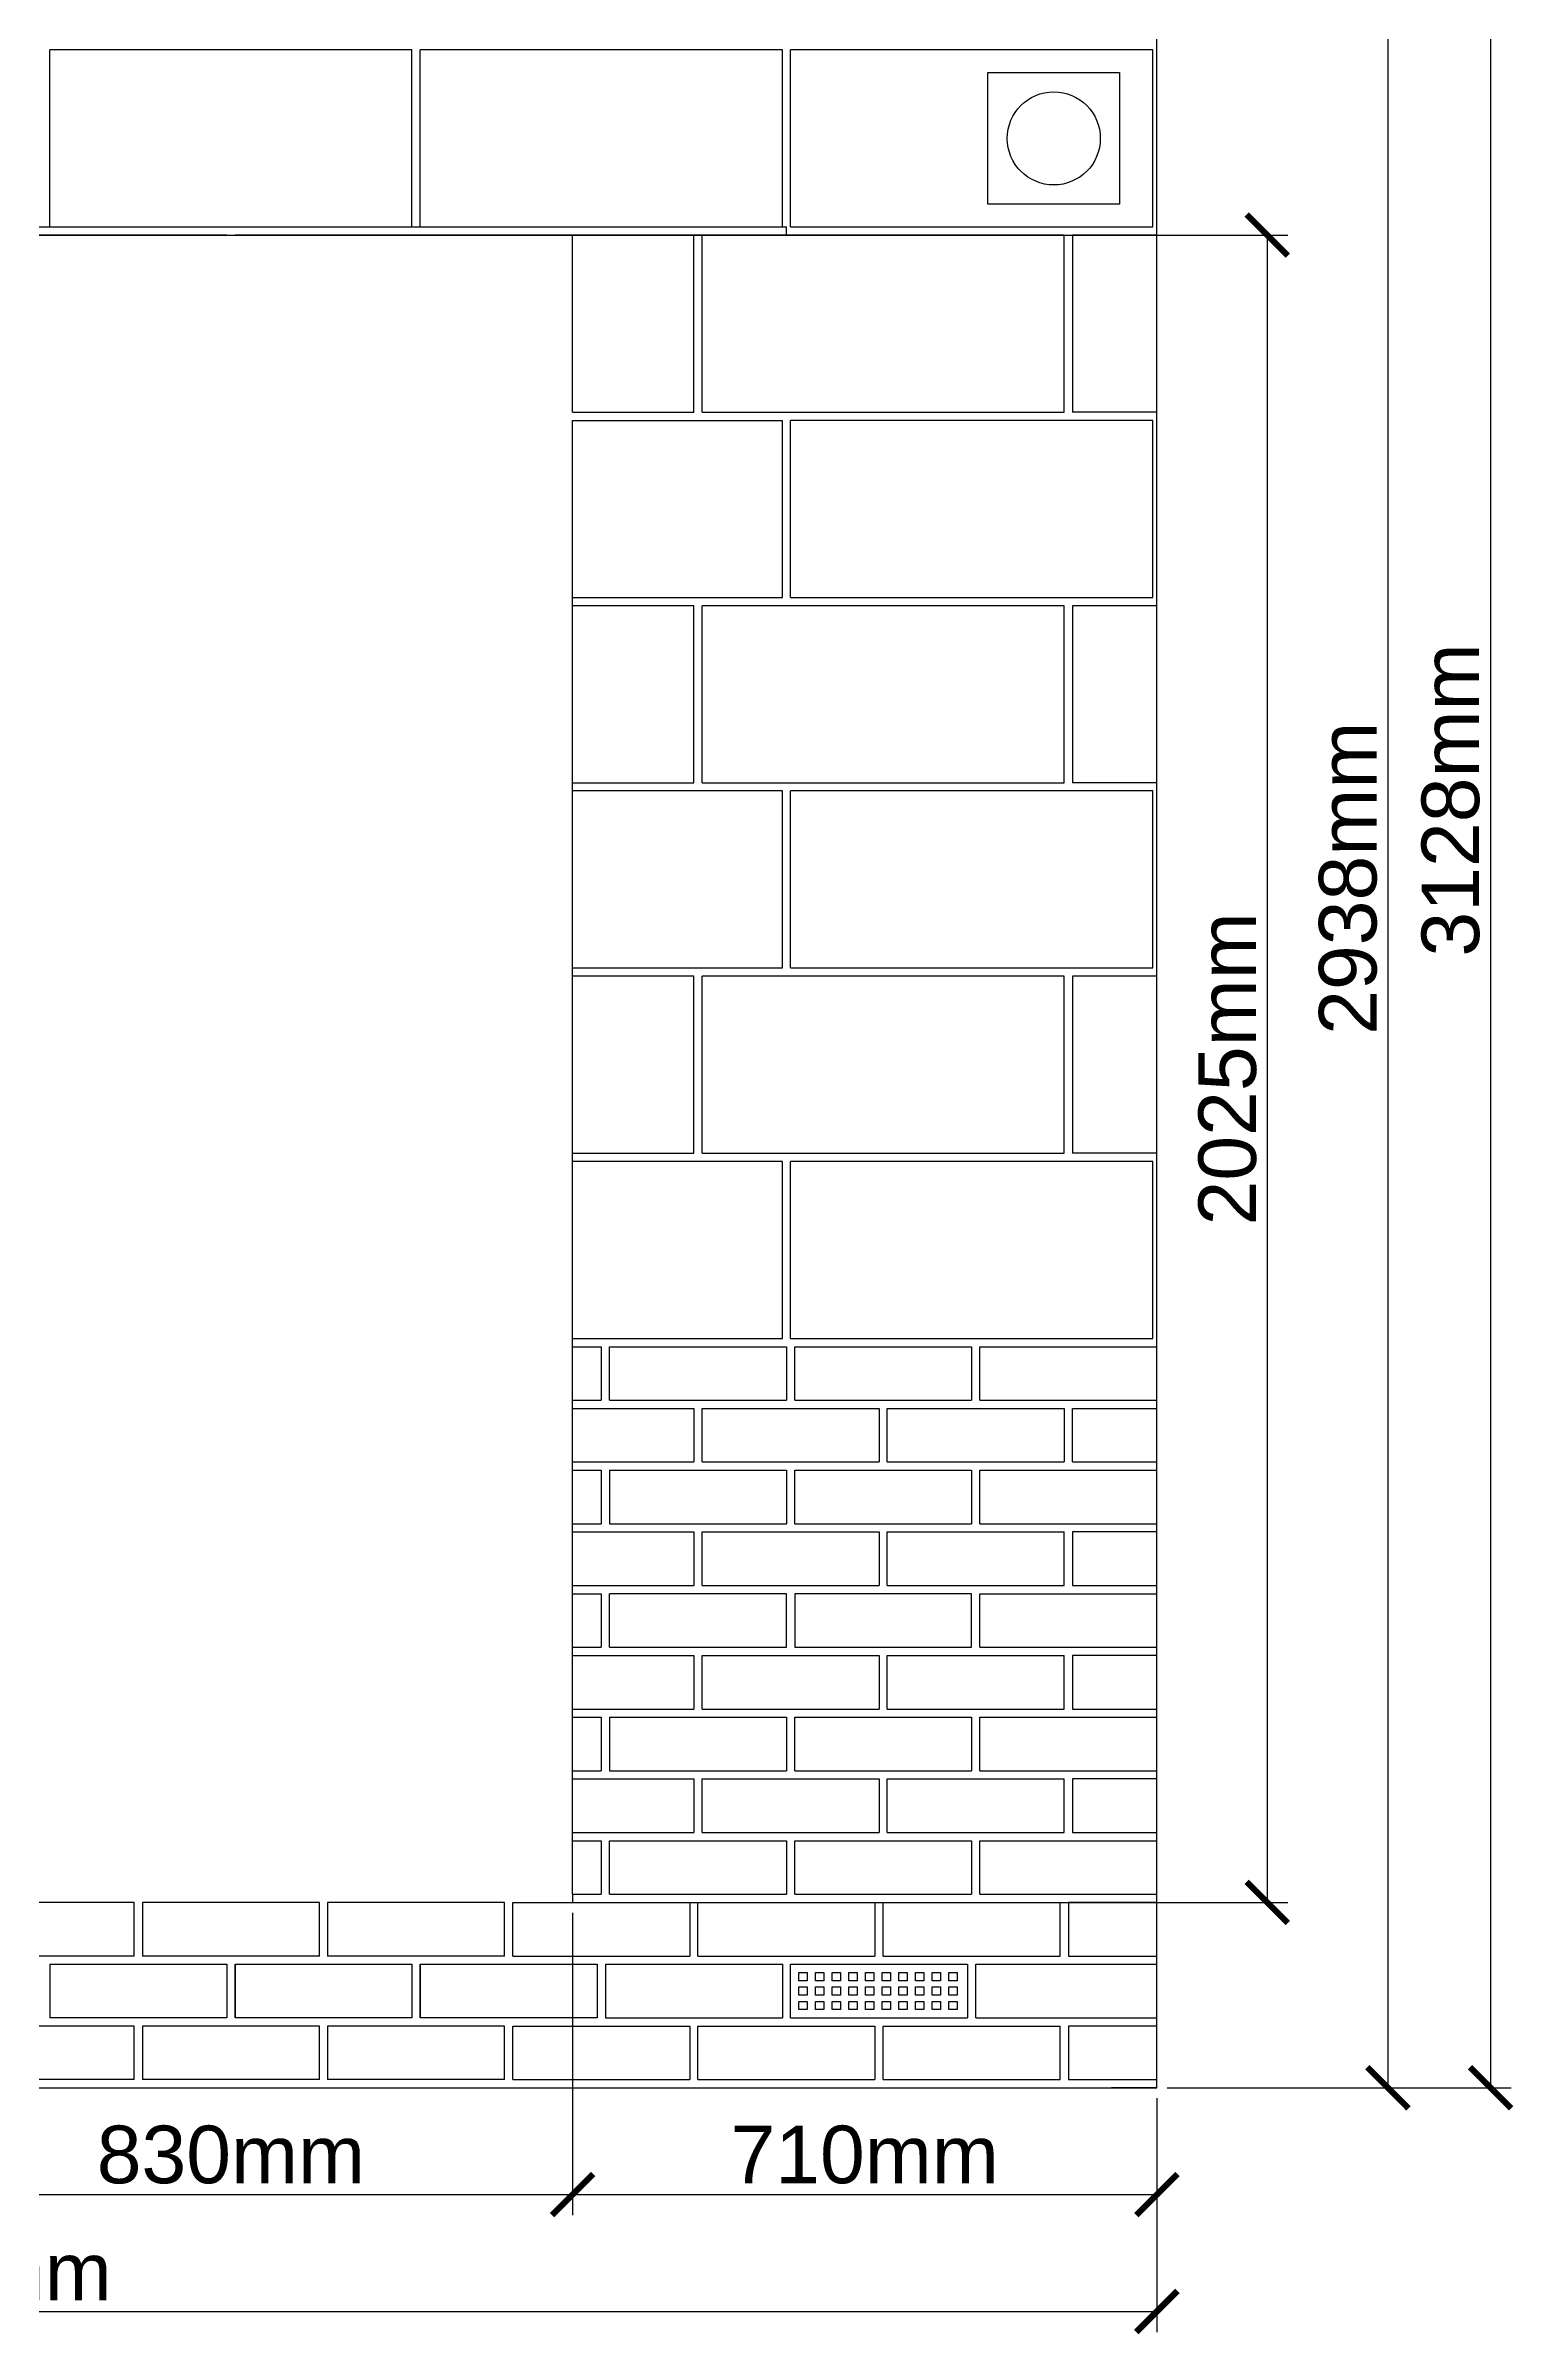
# Model space of a CAD drawing. Header units: millimetres. Extents: x -11841 to 102307, y -68819 to 40378.
# Drawn here: x 73777 to 75560, y 2588 to 5368 of the extents above; entities that cross this region are included whole.
import ezdxf

# ---------------------------------------------------------------- set-up
doc = ezdxf.new("R2010")
doc.units = ezdxf.units.MM
doc.styles.get("Standard").update_dxf_attribs({"font": 'Arial.ttf'})
doc.dimstyles.new('JRMStyle', dxfattribs={"dimtxt": 3.5, "dimasz": 2.5, "dimexe": 1.25, "dimexo": 0.625, "dimtad": 1, "dimdec": 0, "dimdsep": 46, "dimtxsty": 'Standard', "dimblk": 'ARCHTICK', "dimblk1": 'ARCHTICK', "dimblk2": 'ARCHTICK', "dimcen": 2.5, "dimadec": 0, "dimazin": 0, "dimtfac": 1, "dimtdec": 0, "dimtmove": 0, "dimatfit": 3, "dimldrblk": 'ARCHTICK', "dimfxl": 1, "dimarcsym": 0})

# ---------------------------------------------------------------- blocks, each defined once
blk = doc.blocks.new('_ArchTick')
at = {"color": 0, "linetype": 'ByBlock', "const_width": 0.15}
blk.add_lwpolyline([(-0.5, -0.5), (0.5, 0.5)], dxfattribs=at)
blk = doc.blocks.new('*D63')
at = {"color": 0, "lineweight": -2, "ltscale": 0.58, "transparency": 16777216}
for p, q in [((72206.6, 2875.3), (72206.6, 2591.1)), ((75126.6, 2875.3), (75126.6, 2591.1)), ((72206.6, 2616.1), (75126.6, 2616.1))]:
    blk.add_line(p, q, dxfattribs=at)
at = {"layer": 'Defpoints', "color": 0, "ltscale": 0.58, "transparency": 16777216}
for p in [(72206.6, 2887.8), (75126.6, 2887.8), (75126.6, 2616.1)]:
    blk.add_point(p, dxfattribs=at)
at = {"color": 0, "lineweight": -2, "ltscale": 0.58, "transparency": 16777216, "xscale": 50, "yscale": 50, "zscale": 50, "rotation": 180}
blk.add_blockref('_ArchTick', (72206.6, 2616.1), dxfattribs=at)
at = {"color": 0, "lineweight": -2, "ltscale": 0.58, "transparency": 16777216, "xscale": 50, "yscale": 50, "zscale": 50}
blk.add_blockref('_ArchTick', (75126.6, 2616.1), dxfattribs=at)
at = {"color": 0, "ltscale": 0.58, "transparency": 16777216, "insert": (73666.6, 2664.3), "char_height": 70, "attachment_point": 5}
blk.add_mtext('2920mm', dxfattribs=at)
blk = doc.blocks.new('*D66')
at = {"color": 0, "lineweight": -2, "ltscale": 0.58, "transparency": 16777216}
for p, q in [((74416.6, 2875.3), (74416.6, 2733)), ((75126.6, 2875.3), (75126.6, 2733)), ((74416.6, 2758), (75126.6, 2758))]:
    blk.add_line(p, q, dxfattribs=at)
at = {"layer": 'Defpoints', "color": 0, "ltscale": 0.58, "transparency": 16777216}
for p in [(74416.6, 2887.8), (75126.6, 2887.8), (75126.6, 2758)]:
    blk.add_point(p, dxfattribs=at)
at = {"color": 0, "lineweight": -2, "ltscale": 0.58, "transparency": 16777216, "xscale": 50, "yscale": 50, "zscale": 50, "rotation": 180}
blk.add_blockref('_ArchTick', (74416.6, 2758), dxfattribs=at)
at = {"color": 0, "lineweight": -2, "ltscale": 0.58, "transparency": 16777216, "xscale": 50, "yscale": 50, "zscale": 50}
blk.add_blockref('_ArchTick', (75126.6, 2758), dxfattribs=at)
at = {"color": 0, "ltscale": 0.58, "transparency": 16777216, "insert": (74771.6, 2806.3), "char_height": 70, "attachment_point": 5}
blk.add_mtext('710mm', dxfattribs=at)
blk = doc.blocks.new('*D68')
at = {"color": 0, "lineweight": -2, "ltscale": 0.58, "transparency": 16777216}
for p, q in [((75139.1, 6015.8), (75557, 6015.8)), ((75532, 6015.8), (75532, 2887.8)), ((75139.1, 2887.8), (75557, 2887.8))]:
    blk.add_line(p, q, dxfattribs=at)
at = {"layer": 'Defpoints', "color": 0, "ltscale": 0.58, "transparency": 16777216}
for p in [(75126.6, 6015.8), (75126.6, 2887.8), (75532, 2887.8)]:
    blk.add_point(p, dxfattribs=at)
at = {"color": 0, "lineweight": -2, "ltscale": 0.58, "transparency": 16777216, "xscale": 50, "yscale": 50, "zscale": 50}
for p, rotation in [((75532, 6015.8), 90), ((75532, 2887.8), 270)]:
    blk.add_blockref('_ArchTick', p, dxfattribs=dict(at, rotation=rotation))
at = {"color": 0, "ltscale": 0.58, "transparency": 16777216, "insert": (75483.7, 4451.8), "char_height": 70, "attachment_point": 5, "rotation": 90}
blk.add_mtext('3128mm', dxfattribs=at)
blk = doc.blocks.new('*D69')
at = {"color": 0, "lineweight": -2, "ltscale": 0.58, "transparency": 16777216}
for p, q in [((75139.1, 5825.8), (75432.2, 5825.8)), ((75407.2, 5825.8), (75407.2, 2887.8)), ((75139.1, 2887.8), (75432.2, 2887.8))]:
    blk.add_line(p, q, dxfattribs=at)
at = {"layer": 'Defpoints', "color": 0, "ltscale": 0.58, "transparency": 16777216}
for p in [(75126.6, 5825.8), (75126.6, 2887.8), (75407.2, 2887.8)]:
    blk.add_point(p, dxfattribs=at)
at = {"color": 0, "lineweight": -2, "ltscale": 0.58, "transparency": 16777216, "xscale": 50, "yscale": 50, "zscale": 50}
for p, rotation in [((75407.2, 5825.8), 90), ((75407.2, 2887.8), 270)]:
    blk.add_blockref('_ArchTick', p, dxfattribs=dict(at, rotation=rotation))
at = {"color": 0, "ltscale": 0.58, "transparency": 16777216, "insert": (75359, 4356.8), "char_height": 70, "attachment_point": 5, "rotation": 90}
blk.add_mtext('2938mm', dxfattribs=at)
blk = doc.blocks.new('*D76')
at = {"color": 0, "lineweight": -2, "ltscale": 0.58, "transparency": 16777216}
for p, q in [((74429.1, 5137.8), (75285.8, 5137.8)), ((75260.8, 5137.8), (75260.8, 3112.8)), ((74429.1, 3112.8), (75285.8, 3112.8))]:
    blk.add_line(p, q, dxfattribs=at)
at = {"layer": 'Defpoints', "color": 0, "ltscale": 0.58, "transparency": 16777216}
for p in [(74416.6, 5137.8), (74416.6, 3112.8), (75260.8, 3112.8)]:
    blk.add_point(p, dxfattribs=at)
at = {"color": 0, "lineweight": -2, "ltscale": 0.58, "transparency": 16777216, "xscale": 50, "yscale": 50, "zscale": 50}
for p, rotation in [((75260.8, 5137.8), 90), ((75260.8, 3112.8), 270)]:
    blk.add_blockref('_ArchTick', p, dxfattribs=dict(at, rotation=rotation))
at = {"color": 0, "ltscale": 0.58, "transparency": 16777216, "insert": (75212.6, 4125.3), "char_height": 70, "attachment_point": 5, "rotation": 90}
blk.add_mtext('2025mm', dxfattribs=at)
blk = doc.blocks.new('*D77')
at = {"color": 0, "lineweight": -2, "ltscale": 0.58, "transparency": 16777216}
for p, q in [((73586.6, 3100.3), (73586.6, 2733)), ((74416.6, 3100.3), (74416.6, 2733)), ((73586.6, 2758), (74416.6, 2758))]:
    blk.add_line(p, q, dxfattribs=at)
at = {"layer": 'Defpoints', "color": 0, "ltscale": 0.58, "transparency": 16777216}
for p in [(73586.6, 3112.8), (74416.6, 3112.8), (74416.6, 2758)]:
    blk.add_point(p, dxfattribs=at)
at = {"color": 0, "lineweight": -2, "ltscale": 0.58, "transparency": 16777216, "xscale": 50, "yscale": 50, "zscale": 50, "rotation": 180}
blk.add_blockref('_ArchTick', (73586.6, 2758), dxfattribs=at)
at = {"color": 0, "lineweight": -2, "ltscale": 0.58, "transparency": 16777216, "xscale": 50, "yscale": 50, "zscale": 50}
blk.add_blockref('_ArchTick', (74416.6, 2758), dxfattribs=at)
at = {"color": 0, "ltscale": 0.58, "transparency": 16777216, "insert": (74001.6, 2806.3), "char_height": 70, "attachment_point": 5}
blk.add_mtext('830mm', dxfattribs=at)

msp = doc.modelspace()

# ---------------------------------------------------------------- linework, layer by layer
for p, q in [((75126.6, 2887.8), (75126.6, 6015.8)), ((73781.6, 5147.8), (73781.6, 5362.8)), ((74221.6, 5362.8), (73781.6, 5362.8)), ((74221.6, 5147.8), (74221.6, 5362.8)), ((74231.6, 5147.8), (74231.6, 5362.8)), ((74671.6, 5362.8), (74231.6, 5362.8)), ((74671.6, 5147.8), (74671.6, 5362.8)), ((74681.6, 5147.8), (74681.6, 5362.8)), ((75121.6, 5362.8), (74681.6, 5362.8)), ((75121.6, 5147.8), (75121.6, 5362.8)), ((73556.6, 5147.8), (73996.6, 5147.8)), ((74006.6, 5147.8), (74446.6, 5147.8)), ((74681.6, 5147.8), (75121.6, 5147.8)), ((73996.6, 5137.8), (73556.6, 5137.8)), ((74446.6, 5137.8), (74006.6, 5137.8)), ((74671.6, 5137.8), (74416.6, 5137.8)), ((74564.1, 5137.8), (74416.6, 5137.8)), ((74564.1, 4922.8), (74564.1, 5137.8)), ((74574.1, 4922.8), (74574.1, 5137.8)), ((75014.1, 5137.8), (74574.1, 5137.8)), ((75014.1, 4922.8), (75014.1, 5137.8)), ((75126.6, 5137.8), (75024.1, 5137.8)), ((75024.1, 5137.8), (75024.1, 4922.8)), ((74416.6, 4922.8), (74564.1, 4922.8)), ((74574.1, 4922.8), (75014.1, 4922.8)), ((75126.6, 4922.8), (75024.1, 4922.8)), ((74671.6, 4697.8), (74671.6, 4912.8)), ((74681.6, 4697.8), (74681.6, 4912.8)), ((75121.6, 4912.8), (74681.6, 4912.8)), ((75121.6, 4697.8), (75121.6, 4912.8)), ((74416.6, 4697.8), (74671.6, 4697.8)), ((74681.6, 4697.8), (75121.6, 4697.8)), ((74564.1, 4687.8), (74416.6, 4687.8)), ((74564.1, 4472.8), (74564.1, 4687.8)), ((74574.1, 4472.8), (74574.1, 4687.8)), ((75014.1, 4687.8), (74574.1, 4687.8)), ((75014.1, 4472.8), (75014.1, 4687.8)), ((75126.6, 4687.8), (75024.1, 4687.8)), ((75024.1, 4687.8), (75024.1, 4472.8)), ((74416.6, 4472.8), (74564.1, 4472.8)), ((74671.6, 4462.8), (74416.6, 4462.8)), ((74574.1, 4472.8), (75014.1, 4472.8)), ((74671.6, 4247.8), (74671.6, 4462.8)), ((74681.6, 4247.8), (74681.6, 4462.8)), ((75121.6, 4462.8), (74681.6, 4462.8)), ((75126.6, 4472.8), (75024.1, 4472.8)), ((75121.6, 4247.8), (75121.6, 4462.8)), ((74416.6, 4247.8), (74671.6, 4247.8)), ((74564.1, 4237.8), (74416.6, 4237.8)), ((74564.1, 4022.8), (74564.1, 4237.8)), ((74574.1, 4022.8), (74574.1, 4237.8)), ((75014.1, 4237.8), (74574.1, 4237.8)), ((74681.6, 4247.8), (75121.6, 4247.8)), ((75014.1, 4022.8), (75014.1, 4237.8)), ((75126.6, 4237.8), (75024.1, 4237.8)), ((75024.1, 4237.8), (75024.1, 4022.8)), ((74416.6, 4022.8), (74564.1, 4022.8)), ((74671.6, 4012.8), (74416.6, 4012.8)), ((74574.1, 4022.8), (75014.1, 4022.8)), ((74671.6, 3797.8), (74671.6, 4012.8)), ((74681.6, 3797.8), (74681.6, 4012.8)), ((75121.6, 4012.8), (74681.6, 4012.8)), ((75126.6, 4022.8), (75024.1, 4022.8)), ((75121.6, 3797.8), (75121.6, 4012.8)), ((74416.6, 3797.8), (74671.6, 3797.8)), ((74416.6, 3787.8), (74451.6, 3787.8)), ((74451.6, 3787.8), (74451.6, 3722.8)), ((74461.6, 3722.8), (74461.6, 3787.8)), ((74461.6, 3787.8), (74676.6, 3787.8)), ((74676.6, 3787.8), (74676.6, 3722.8)), ((74681.6, 3797.8), (75121.6, 3797.8)), ((74686.6, 3722.8), (74686.6, 3787.8)), ((74686.6, 3787.8), (74901.6, 3787.8)), ((74901.6, 3787.8), (74901.6, 3722.8)), ((74911.6, 3722.8), (74911.6, 3787.8)), ((74911.6, 3787.8), (75126.6, 3787.8)), ((74416.6, 3722.8), (74451.6, 3722.8)), ((74416.6, 3712.8), (74564.1, 3712.8)), ((74461.6, 3722.8), (74676.6, 3722.8)), ((74564.1, 3712.8), (74564.1, 3647.8)), ((74574.1, 3647.8), (74574.1, 3712.8)), ((74574.1, 3712.8), (74789.1, 3712.8)), ((74686.6, 3722.8), (74901.6, 3722.8)), ((74789.1, 3712.8), (74789.1, 3647.8)), ((74799.1, 3647.8), (74799.1, 3712.8)), ((74799.1, 3712.8), (75014.1, 3712.8)), ((74911.6, 3722.8), (75126.6, 3722.8)), ((75014.1, 3712.8), (75014.1, 3647.8)), ((75024.1, 3647.8), (75024.1, 3712.8)), ((75024.1, 3712.8), (75126.6, 3712.8)), ((74416.6, 3647.8), (74564.1, 3647.8)), ((74574.1, 3647.8), (74789.1, 3647.8)), ((74799.1, 3647.8), (75014.1, 3647.8)), ((75024.1, 3647.8), (75126.6, 3647.8)), ((74416.6, 3637.8), (74451.6, 3637.8)), ((74451.6, 3637.8), (74451.6, 3572.8)), ((74461.6, 3637.8), (74461.6, 3572.8)), ((74461.6, 3637.8), (74676.6, 3637.8)), ((74676.6, 3637.8), (74676.6, 3572.8)), ((74686.6, 3572.8), (74686.6, 3637.8)), ((74686.6, 3637.8), (74901.6, 3637.8)), ((74901.6, 3637.8), (74901.6, 3572.8)), ((74911.6, 3637.8), (75126.6, 3637.8)), ((74911.6, 3572.8), (74911.6, 3637.8)), ((74416.6, 3572.8), (74451.6, 3572.8)), ((74416.6, 3562.8), (74564.1, 3562.8)), ((74461.6, 3572.8), (74676.6, 3572.8)), ((74564.1, 3562.8), (74564.1, 3497.8)), ((74574.1, 3497.8), (74574.1, 3562.8)), ((74574.1, 3562.8), (74789.1, 3562.8)), ((74686.6, 3572.8), (74901.6, 3572.8)), ((74789.1, 3562.8), (74789.1, 3497.8)), ((74799.1, 3497.8), (74799.1, 3562.8)), ((74799.1, 3562.8), (75014.1, 3562.8)), ((74911.6, 3572.8), (75126.6, 3572.8)), ((75014.1, 3497.8), (75014.1, 3562.8)), ((75126.6, 3562.8), (75024.1, 3562.8)), ((75024.1, 3562.8), (75024.1, 3497.8)), ((74416.6, 3497.8), (74564.1, 3497.8)), ((74416.6, 3487.8), (74451.6, 3487.8)), ((74451.6, 3487.8), (74451.6, 3422.8)), ((74461.6, 3422.8), (74461.6, 3487.8)), ((74676.6, 3487.8), (74461.6, 3487.8)), ((74574.1, 3497.8), (74789.1, 3497.8)), ((74676.6, 3422.8), (74676.6, 3487.8)), ((74901.6, 3487.8), (74686.6, 3487.8)), ((74686.6, 3487.8), (74686.6, 3422.8)), ((74799.1, 3497.8), (75014.1, 3497.8)), ((74901.6, 3422.8), (74901.6, 3487.8)), ((74911.6, 3422.8), (74911.6, 3487.8)), ((74911.6, 3487.8), (75126.6, 3487.8)), ((75024.1, 3497.8), (75126.6, 3497.8)), ((74416.6, 3422.8), (74451.6, 3422.8)), ((74461.6, 3422.8), (74676.6, 3422.8)), ((74686.6, 3422.8), (74901.6, 3422.8)), ((74911.6, 3422.8), (75126.6, 3422.8)), ((74416.6, 3412.8), (74564.1, 3412.8)), ((74564.1, 3412.8), (74564.1, 3347.8)), ((74574.1, 3347.8), (74574.1, 3412.8)), ((74574.1, 3412.8), (74789.1, 3412.8)), ((74789.1, 3412.8), (74789.1, 3347.8)), ((74799.1, 3347.8), (74799.1, 3412.8)), ((74799.1, 3412.8), (75014.1, 3412.8)), ((75014.1, 3347.8), (75014.1, 3412.8)), ((75126.6, 3412.8), (75024.1, 3412.8)), ((75024.1, 3412.8), (75024.1, 3347.8)), ((74416.6, 3347.8), (74564.1, 3347.8)), ((74416.6, 3337.8), (74451.6, 3337.8)), ((74451.6, 3337.8), (74451.6, 3272.8)), ((74461.6, 3337.8), (74676.6, 3337.8)), ((74461.6, 3337.8), (74461.6, 3272.8)), ((74574.1, 3347.8), (74789.1, 3347.8)), ((74676.6, 3337.8), (74676.6, 3272.8)), ((74686.6, 3272.8), (74686.6, 3337.8)), ((74686.6, 3337.8), (74901.6, 3337.8)), ((74799.1, 3347.8), (75014.1, 3347.8)), ((74901.6, 3337.8), (74901.6, 3272.8)), ((74911.6, 3272.8), (74911.6, 3337.8)), ((74911.6, 3337.8), (75126.6, 3337.8)), ((75024.1, 3347.8), (75126.6, 3347.8)), ((74416.6, 3272.8), (74451.6, 3272.8)), ((74416.6, 3262.8), (74564.1, 3262.8)), ((74461.6, 3272.8), (74676.6, 3272.8)), ((74564.1, 3262.8), (74564.1, 3197.8)), ((74574.1, 3197.8), (74574.1, 3262.8)), ((74574.1, 3262.8), (74789.1, 3262.8)), ((74686.6, 3272.8), (74901.6, 3272.8)), ((74789.1, 3262.8), (74789.1, 3197.8)), ((74799.1, 3197.8), (74799.1, 3262.8)), ((74799.1, 3262.8), (75014.1, 3262.8)), ((74911.6, 3272.8), (75126.6, 3272.8)), ((75014.1, 3197.8), (75014.1, 3262.8)), ((75126.6, 3262.8), (75024.1, 3262.8)), ((75024.1, 3262.8), (75024.1, 3197.8)), ((74416.6, 3197.8), (74564.1, 3197.8)), ((74574.1, 3197.8), (74789.1, 3197.8)), ((74799.1, 3197.8), (75014.1, 3197.8)), ((75024.1, 3197.8), (75126.6, 3197.8)), ((74416.6, 3187.8), (74451.6, 3187.8)), ((74451.6, 3187.8), (74451.6, 3122.8)), ((74461.6, 3122.8), (74461.6, 3187.8)), ((74461.6, 3187.8), (74676.6, 3187.8)), ((74676.6, 3187.8), (74676.6, 3122.8)), ((74686.6, 3122.8), (74686.6, 3187.8)), ((74686.6, 3187.8), (74901.6, 3187.8)), ((74901.6, 3187.8), (74901.6, 3122.8)), ((74911.6, 3122.8), (74911.6, 3187.8)), ((74911.6, 3187.8), (75126.6, 3187.8)), ((74416.6, 3122.8), (74451.6, 3122.8)), ((74461.6, 3122.8), (74676.6, 3122.8)), ((74686.6, 3122.8), (74901.6, 3122.8)), ((74911.6, 3122.8), (75126.6, 3122.8)), ((73884.1, 3112.8), (73669.1, 3112.8)), ((73884.1, 3047.8), (73884.1, 3112.8)), ((74109.1, 3112.8), (73894.1, 3112.8)), ((73894.1, 3112.8), (73894.1, 3047.8)), ((74109.1, 3047.8), (74109.1, 3112.8)), ((74109.1, 3047.8), (74109.1, 3112.8)), ((74334.1, 3112.8), (74119.1, 3112.8)), ((74119.1, 3112.8), (74119.1, 3047.8)), ((74334.1, 3047.8), (74334.1, 3112.8)), ((74334.1, 3047.8), (74334.1, 3112.8)), ((74344.1, 3047.8), (74344.1, 3112.8)), ((74344.1, 3112.8), (74559.1, 3112.8)), ((74559.1, 3112.8), (74559.1, 3047.8)), ((74569.1, 3047.8), (74569.1, 3112.8)), ((74569.1, 3112.8), (74784.1, 3112.8)), ((74784.1, 3112.8), (74784.1, 3047.8)), ((74794.1, 3047.8), (74794.1, 3112.8)), ((74794.1, 3112.8), (75009.1, 3112.8)), ((75009.1, 3047.8), (75009.1, 3112.8)), ((75126.6, 3112.8), (75019.1, 3112.8)), ((75019.1, 3112.8), (75019.1, 3047.8)), ((73884.1, 3047.8), (73669.1, 3047.8)), ((73781.6, 3037.8), (73781.6, 2972.8)), ((73781.6, 3037.8), (73996.6, 3037.8)), ((74109.1, 3047.8), (73894.1, 3047.8)), ((73996.6, 3037.8), (73996.6, 2972.8)), ((74006.6, 2972.8), (74006.6, 3037.8)), ((74006.6, 3037.8), (74006.6, 2972.8)), ((74006.6, 3037.8), (74221.6, 3037.8)), ((74334.1, 3047.8), (74119.1, 3047.8)), ((74221.6, 3037.8), (74221.6, 2972.8)), ((74231.6, 2972.8), (74231.6, 3037.8)), ((74231.6, 3037.8), (74231.6, 2972.8)), ((74231.6, 3037.8), (74446.6, 3037.8)), ((74344.1, 3047.8), (74559.1, 3047.8)), ((74446.6, 3037.8), (74446.6, 2972.8)), ((74456.6, 3037.8), (74671.6, 3037.8)), ((74456.6, 3037.8), (74456.6, 2972.8)), ((74569.1, 3047.8), (74784.1, 3047.8)), ((74671.6, 3037.8), (74671.6, 2972.8)), ((74681.6, 2972.8), (74681.6, 3037.8)), ((74681.6, 3037.8), (74896.6, 3037.8)), ((74794.1, 3047.8), (75009.1, 3047.8)), ((74896.6, 3037.8), (74896.6, 2972.8)), ((74906.6, 2972.8), (74906.6, 3037.8)), ((74906.6, 3037.8), (75126.6, 3037.8)), ((75019.1, 3047.8), (75126.6, 3047.8)), ((73884.1, 2962.8), (73669.1, 2962.8)), ((73996.6, 2972.8), (73781.6, 2972.8)), ((73884.1, 2897.8), (73884.1, 2962.8)), ((74109.1, 2962.8), (73894.1, 2962.8)), ((73894.1, 2962.8), (73894.1, 2897.8)), ((74221.6, 2972.8), (74006.6, 2972.8)), ((74109.1, 2897.8), (74109.1, 2962.8)), ((74109.1, 2897.8), (74109.1, 2962.8)), ((74334.1, 2962.8), (74119.1, 2962.8)), ((74119.1, 2962.8), (74119.1, 2897.8)), ((74446.6, 2972.8), (74231.6, 2972.8)), ((74334.1, 2897.8), (74334.1, 2962.8)), ((74334.1, 2897.8), (74334.1, 2962.8)), ((74344.1, 2897.8), (74344.1, 2962.8)), ((74344.1, 2962.8), (74559.1, 2962.8)), ((74456.6, 2972.8), (74671.6, 2972.8)), ((74559.1, 2962.8), (74559.1, 2897.8)), ((74569.1, 2897.8), (74569.1, 2962.8)), ((74569.1, 2962.8), (74784.1, 2962.8)), ((74681.6, 2972.8), (74896.6, 2972.8)), ((74784.1, 2962.8), (74784.1, 2897.8)), ((74794.1, 2897.8), (74794.1, 2962.8)), ((74794.1, 2962.8), (75009.1, 2962.8)), ((74906.6, 2972.8), (75126.6, 2972.8)), ((75009.1, 2897.8), (75009.1, 2962.8)), ((75126.6, 2962.8), (75019.1, 2962.8)), ((75019.1, 2962.8), (75019.1, 2897.8)), ((73884.1, 2897.8), (73669.1, 2897.8)), ((74109.1, 2897.8), (73894.1, 2897.8)), ((74334.1, 2897.8), (74119.1, 2897.8)), ((74344.1, 2897.8), (74559.1, 2897.8)), ((74569.1, 2897.8), (74784.1, 2897.8)), ((74794.1, 2897.8), (75009.1, 2897.8)), ((75019.1, 2897.8), (75126.6, 2897.8)), ((75093.4, 2897.8), (75103.3, 2897.8)), ((72206.6, 2887.8), (75126.6, 2887.8))]:
    msp.add_line(p, q)
at = {"ltscale": 0.58}
for p, q in [((74921.4, 5335.3), (75081.4, 5335.3)), ((74921.4, 5175.3), (74921.4, 5335.3)), ((75081.4, 5335.3), (75081.4, 5175.3)), ((75081.4, 5175.3), (74921.4, 5175.3)), ((73326.6, 5147.8), (74676.6, 5147.8)), ((73781.6, 5147.8), (74221.6, 5147.8)), ((74231.6, 5147.8), (74671.6, 5147.8)), ((74676.6, 5137.8), (74676.6, 5147.8)), ((73326.6, 5137.8), (74676.6, 5137.8)), ((73586.6, 5137.8), (74416.6, 5137.8)), ((74416.6, 4922.8), (74416.6, 5137.8)), ((74416.6, 3122.8), (74416.6, 4912.8)), ((74416.6, 4912.8), (74671.6, 4912.8)), ((74416.6, 3122.8), (74416.6, 3112.8)), ((75126.6, 2887.8), (75071.6, 2887.8))]:
    msp.add_line(p, q, dxfattribs=at)
for points in [[(74691.6, 3027.8), (74701.6, 3027.8), (74701.6, 3017.8), (74691.6, 3017.8)], [(74691.6, 3010.3), (74701.6, 3010.3), (74701.6, 3000.3), (74691.6, 3000.3)], [(74711.9, 3027.8), (74721.9, 3027.8), (74721.9, 3017.8), (74711.9, 3017.8)], [(74711.9, 3010.3), (74721.9, 3010.3), (74721.9, 3000.3), (74711.9, 3000.3)], [(74732.2, 3027.8), (74742.2, 3027.8), (74742.2, 3017.8), (74732.2, 3017.8)], [(74732.2, 3010.3), (74742.2, 3010.3), (74742.2, 3000.3), (74732.2, 3000.3)], [(74752.4, 3027.8), (74762.4, 3027.8), (74762.4, 3017.8), (74752.4, 3017.8)], [(74752.4, 3010.3), (74762.4, 3010.3), (74762.4, 3000.3), (74752.4, 3000.3)], [(74772.7, 3027.8), (74782.7, 3027.8), (74782.7, 3017.8), (74772.7, 3017.8)], [(74772.7, 3010.3), (74782.7, 3010.3), (74782.7, 3000.3), (74772.7, 3000.3)], [(74793, 3027.8), (74803, 3027.8), (74803, 3017.8), (74793, 3017.8)], [(74793, 3010.3), (74803, 3010.3), (74803, 3000.3), (74793, 3000.3)], [(74813.2, 3027.8), (74823.2, 3027.8), (74823.2, 3017.8), (74813.2, 3017.8)], [(74813.2, 3010.3), (74823.2, 3010.3), (74823.2, 3000.3), (74813.2, 3000.3)], [(74833.5, 3027.8), (74843.5, 3027.8), (74843.5, 3017.8), (74833.5, 3017.8)], [(74833.5, 3010.3), (74843.5, 3010.3), (74843.5, 3000.3), (74833.5, 3000.3)], [(74853.8, 3027.8), (74863.8, 3027.8), (74863.8, 3017.8), (74853.8, 3017.8)], [(74853.8, 3010.3), (74863.8, 3010.3), (74863.8, 3000.3), (74853.8, 3000.3)], [(74874, 3027.8), (74884, 3027.8), (74884, 3017.8), (74874, 3017.8)], [(74874, 3010.3), (74884, 3010.3), (74884, 3000.3), (74874, 3000.3)], [(74691.6, 2992.7), (74701.6, 2992.7), (74701.6, 2982.7), (74691.6, 2982.7)], [(74711.9, 2992.7), (74721.9, 2992.7), (74721.9, 2982.7), (74711.9, 2982.7)], [(74732.2, 2992.7), (74742.2, 2992.7), (74742.2, 2982.7), (74732.2, 2982.7)], [(74752.4, 2992.7), (74762.4, 2992.7), (74762.4, 2982.7), (74752.4, 2982.7)], [(74772.7, 2992.7), (74782.7, 2992.7), (74782.7, 2982.7), (74772.7, 2982.7)], [(74793, 2992.7), (74803, 2992.7), (74803, 2982.7), (74793, 2982.7)], [(74813.2, 2992.7), (74823.2, 2992.7), (74823.2, 2982.7), (74813.2, 2982.7)], [(74833.5, 2992.7), (74843.5, 2992.7), (74843.5, 2982.7), (74833.5, 2982.7)], [(74853.8, 2992.7), (74863.8, 2992.7), (74863.8, 2982.7), (74853.8, 2982.7)], [(74874, 2992.7), (74884, 2992.7), (74884, 2982.7), (74874, 2982.7)]]:
    msp.add_lwpolyline(points, close=True, dxfattribs=at)
msp.add_circle((75001.4, 5255.3), 56.5, dxfattribs=at)

# ---------------------------------------------------------------- dimensions: what is measured, and where the dimension line sits
for base, p1, picture, middle in [((75532, 2887.8), (75126.6, 6015.8), '*D68', (75532, 4451.8)), ((75407.2, 2887.8), (75126.6, 5825.8), '*D69', (75407.2, 4356.8))]:
    dim = msp.add_linear_dim(base=base, p1=p1, p2=(75126.6, 2887.8), angle=90, dimstyle='JRMStyle', override={"dimpost": 'mm'}, dxfattribs=at)
    dim.commit()
    dim.dimension.update_dxf_attribs({"geometry": picture, "text_midpoint": middle, "dimtype": 160})
dim = msp.add_linear_dim(base=(75260.8, 3112.8), p1=(74416.6, 5137.8), p2=(74416.6, 3112.8), angle=90, dimstyle='JRMStyle', override={"dimpost": 'mm'}, dxfattribs=at)
dim.commit()
dim.dimension.update_dxf_attribs({"geometry": '*D76', "text_midpoint": (75212.6, 4125.3)})
for base, p1, p2, picture, middle in [((74416.6, 2758), (73586.6, 3112.8), (74416.6, 3112.8), '*D77', (74001.6, 2806.3)), ((75126.6, 2758), (74416.6, 2887.8), (75126.6, 2887.8), '*D66', (74771.6, 2806.3))]:
    dim = msp.add_linear_dim(base=base, p1=p1, p2=p2, dimstyle='JRMStyle', override={"dimpost": 'mm'}, dxfattribs=at)
    dim.commit()
    dim.dimension.update_dxf_attribs({"geometry": picture, "text_midpoint": middle})
dim = msp.add_linear_dim(base=(75126.6, 2616.1), p1=(72206.6, 2887.8), p2=(75126.6, 2887.8), dimstyle='JRMStyle', override={"dimpost": 'mm'}, dxfattribs=at)
dim.commit()
dim.dimension.update_dxf_attribs({"geometry": '*D63', "text_midpoint": (73666.6, 2616.1), "dimtype": 160})

doc.saveas('drawing.dxf')
